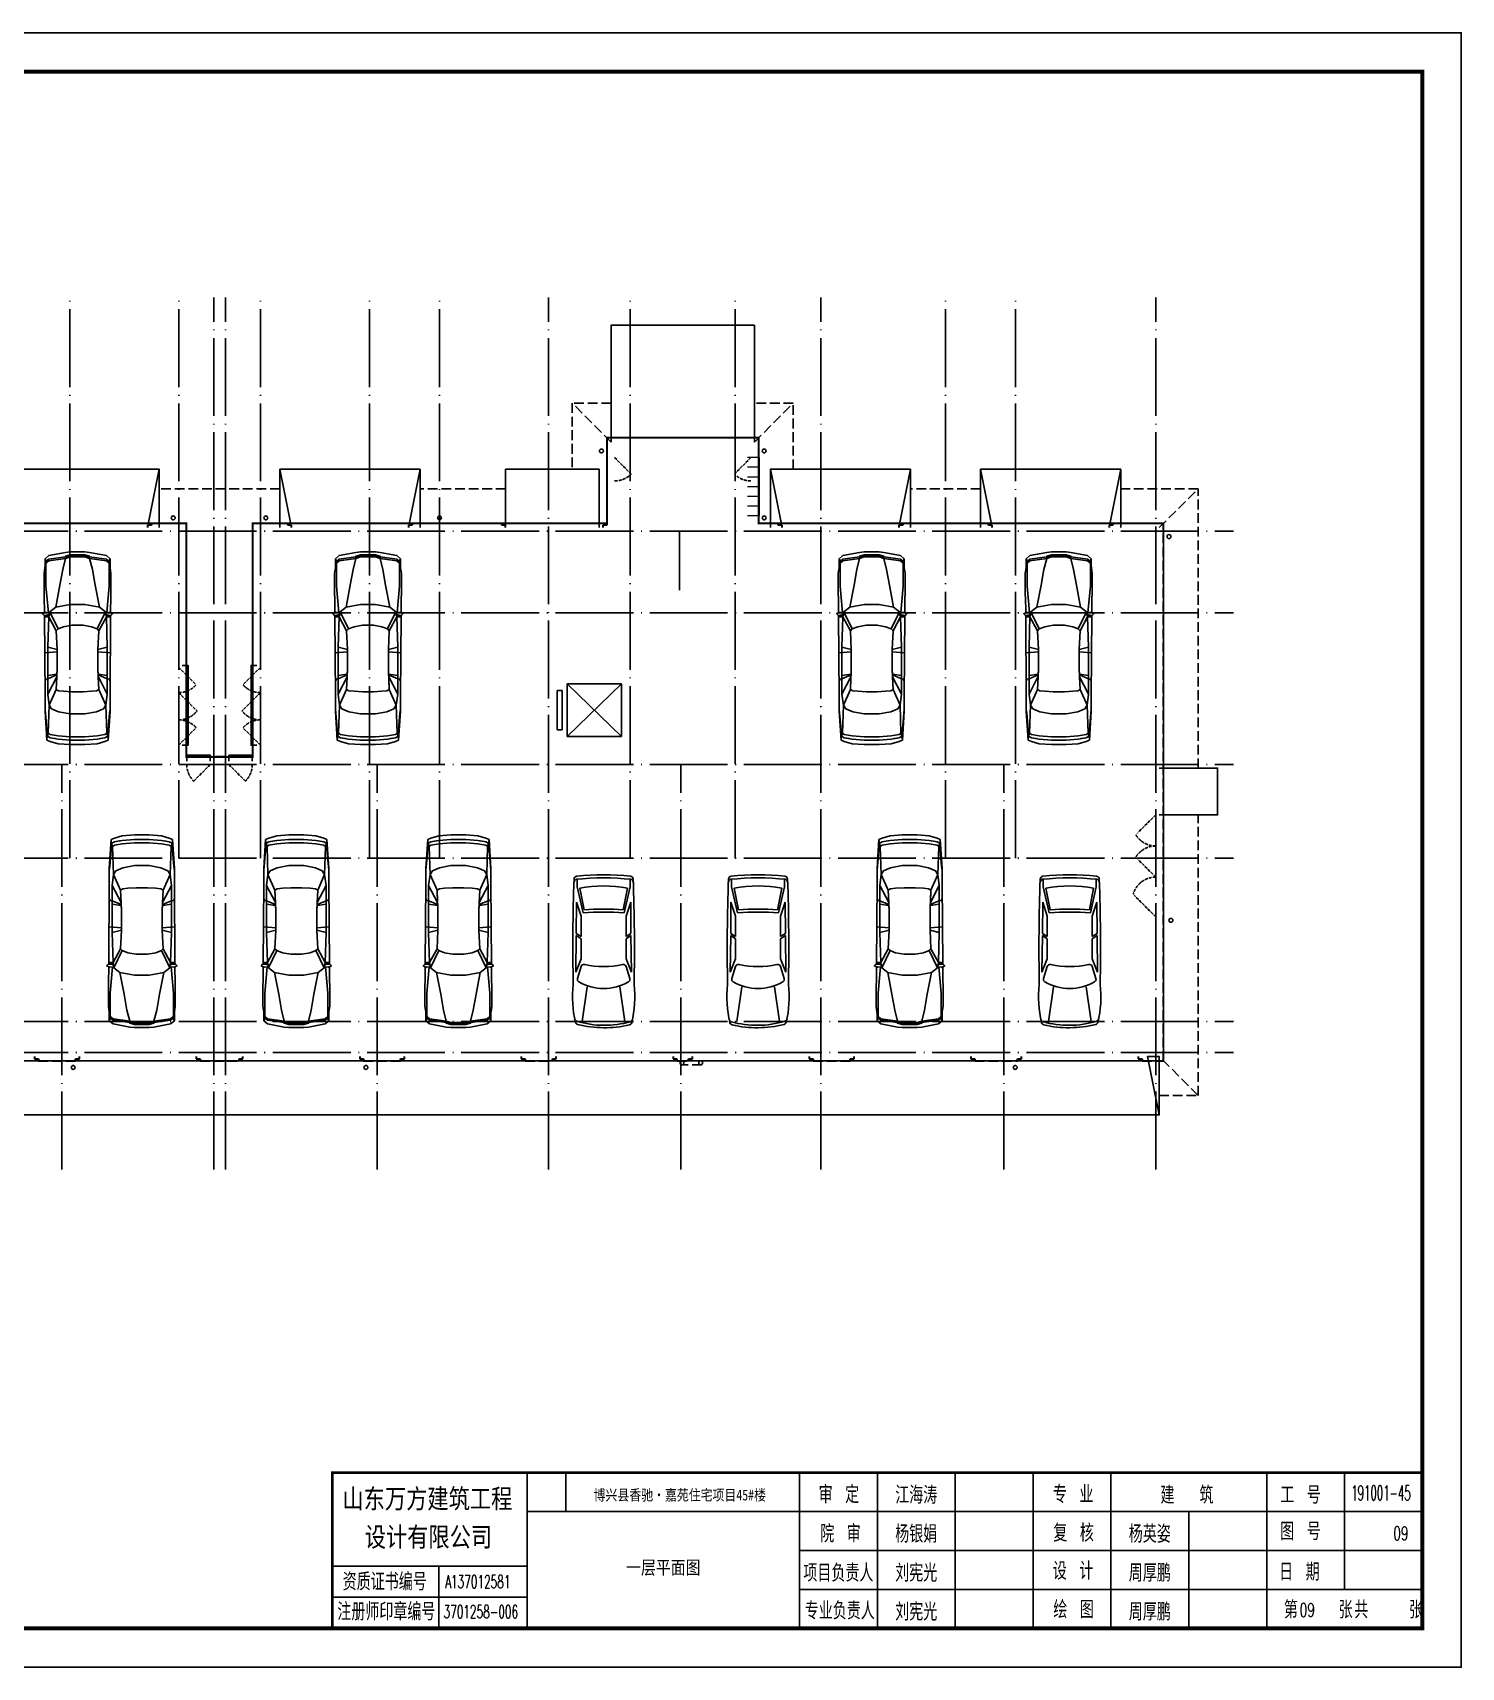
# Model space of a CAD drawing. Extents: x 23000734 to 24262965, y -11528137 to -9789882.
# Drawn here: x 24226265 to 24262965, y -10172633 to -10130633 of the extents above; entities that cross this region are included whole.
import ezdxf
from ezdxf.enums import TextEntityAlignment as Align

# ---------------------------------------------------------------- set-up
doc = ezdxf.new("R2010")
doc.units = 0
doc.header["$LTSCALE"] = 1000
doc.linetypes.add('DASH', pattern=[0.35, 0.25, -0.1])
doc.linetypes.add('DOTE', pattern=[2.4200000000000004, 2, -0.2, 0.02, -0.2])
for name, color, linetype in [('0-0全面积', 3, 'Continuous'), ('0-开启示意', 154, 'Continuous'), ('0-散水', 155, 'DASH'), ('0-看线', 173, 'Continuous'), ('A-SURFACE', 6, 'Continuous'), ('DOTE', 249, 'DOTE'), ('PUB_HATCH', 252, 'Continuous'), ('PUB_STRM', 4, 'Continuous'), ('PUB_TITLE', 4, 'Continuous'), ('STAIR', 114, 'Continuous'), ('WINDOW', 4, 'Continuous'), ('图框', 125, 'Continuous')]:
    doc.layers.add(name, color=color, linetype=linetype)
doc.layers.add('停车位', color=195, linetype='Continuous', lineweight=18)
doc.layers.add('家具', color=156, linetype='Continuous', lineweight=9)
doc.styles.add('_HZTXT', font='txt.shx', dxfattribs={"width": 0.7, "bigfont": 'hztxt.shx'})
doc.styles.add('DIM_FONT', font='simplex.shx', dxfattribs={"width": 0.5, "bigfont": 'gbcbig.shx'})
doc.styles.get("Standard").update_dxf_attribs({"font": 'gbenor.shx', "bigfont": 'gbcbig.shx'})
doc.styles.add('TQ1', font='simplex.shx', dxfattribs={"width": 0.9})
doc.styles.add('图签', font='SIMKAI_0.TTF', dxfattribs={"width": 0.8})

# ---------------------------------------------------------------- blocks, each defined once
blk = doc.blocks.new('A$C32FE1F50')
at = {"color": 7}
for p, q in [((-4934.753264293075, 3036.760297097266), (-4934.753264293075, -963.2397031411529)), ((2065.24673832953, 3036.760297097266), (2065.24673832953, -963.2397030219436)), ((4065.246739074588, 3036.760297097266), (4065.246739074588, -963.2397031411529)), ((6065.246739819646, 3036.760297097266), (6065.246739819646, -963.2397031411529)), ((8065.246740564704, 3036.760297097266), (8065.246740564704, -963.2397031411529)), ((10065.24674130976, 3036.760297097266), (10065.24674130976, -963.2397030219436)), ((14065.24674279988, 3036.760296992958), (14065.24674279988, -963.2397030219436)), ((16065.24674354494, 3036.760296978056), (16065.24674354494, 36.7602968737483)), ((-4934.753264263272, 2036.760296978056), (18065.24674428999, 2036.760297097266)), ((12065.24674205482, 2036.760297067463), (12065.24674205482, -963.2397030964494)), ((2065.24673832953, 1036.760296978056), (18065.24674428999, 1036.760296978056)), ((-4934.753264293075, 636.7602969780564), (-9934.753266140819, 636.7602969780564)), ((-7204.774780526757, 636.7602968588471), (-7204.774780526757, -963.2397030219436)), ((2065.24673832953, 36.76029697805643), (18065.24674428999, 36.76029697805643)), ((-4934.753264263272, -163.2397030219436), (-9934.753266140819, -163.2397030219436))]:
    blk.add_line(p, q, dxfattribs=at)
at = {"color": 7, "const_width": 70.00000002607695}
blk.add_lwpolyline([(-9934.753266140819, -963.2397031411529), (18065.24674428999, -963.2397030219436), (18065.24674428999, 3036.760297097266), (-9934.753266140819, 3036.760296978056)], close=True, dxfattribs=at)
blk.add_lwpolyline([(-3934.753264293075, 2036.760296978056), (-3934.753264293075, 3036.760296998546)])
at = {"color": 7}
for s, height, style, width, p in [('山东万方建筑工程', 500.0000000232828, '图签', 0.7999999992176889, (-7494.951339527965, 2119.390871204436)), ('江海涛', 450.0000000209543, '_HZTXT', 0.8000000018253921, (5062.821960225701, 2236.275347925723)), ('建  筑', 450.0000000209543, '_HZTXT', 0.8000000018253921, (12018.77839057148, 2236.275347955525)), ('设计有限公司', 500.0000000232828, '图签', 0.7999999992176889, (-7468.3246435076, 1136.27537945658)), ('杨银娟', 450.0000000209543, '_HZTXT', 0.8000000018253921, (5062.821960061789, 1236.275347866118)), ('杨英姿', 450.0000000209543, '_HZTXT', 0.8000000018253921, (11062.82196246088, 1236.275348447263)), ('项目负责人', 450.0000000209543, '_HZTXT', 0.8000000018253921, (3062.821959480643, 236.275347866118)), ('刘宪光', 450.0000000209543, '_HZTXT', 0.8000000018253921, (5062.821960225701, 236.275347866118)), ('周厚鹏', 450.0000000209543, '_HZTXT', 0.8000000018253921, (11062.82196247578, 236.2753478959203)), ('专业负责人', 450.0000000209543, '_HZTXT', 0.8000000018253921, (3098.626868590713, -734.961009465158)), ('刘宪光', 450.0000000209543, '_HZTXT', 0.8000000018253921, (5062.821960061789, -763.724652191624)), ('周厚鹏', 450.0000000209543, '_HZTXT', 0.8000000018253921, (11062.82196247578, -763.7246521040797))]:
    blk.add_text(s, height=height, dxfattribs=dict(at, style=style, width=width)).set_placement(p, align=Align.CENTER)
for s, height, style, width, p in [('审 定', 450.0000000209543, '_HZTXT', 0.8000000018253921, (2556.220050767064, 2252.399450697005)), ('专 业', 450.0000000209543, '_HZTXT', 0.7999999992176889, (8572.620399817824, 2256.578475035727)), ('工 号', 450.0000000209543, '_HZTXT', 0.7999999992176889, (14415.32252173126, 2240.174081005156)), ('院 审', 450.0000000209543, '_HZTXT', 0.7999999992176889, (2596.324813082814, 1244.987791456282)), ('复 核', 450.0000000209543, '_HZTXT', 0.7999999992176889, (8583.856091067195, 1264.758120812476)), ('图 号', 450.0000000209543, '_HZTXT', 0.7999999992176889, (14415.32252173126, 1303.167498283088)), ('资质证书编号', 450.0000000209543, '_HZTXT', 0.7999999992176889, (-9671.09124366939, 11.50272528082132)), ('设 计', 450.0000000209543, '_HZTXT', 0.7999999992176889, (8572.172391548753, 285.9168285503983)), ('日 期', 450.0000000209543, '_HZTXT', 0.7999999992176889, (14384.28730766475, 261.3389811888337)), ('A137012581', 330.0000000153666, 'TQ1', 0.599999998109415, (-7041.173252299428, 72.76720432192087)), ('注册师印章编号', 450.0000000209543, '_HZTXT', 0.8000000018253921, (-9808.702969446778, -758.5053155049682)), ('3701258-006', 330.0000000153666, 'TQ1', 0.6000000007171182, (-7080.494615957141, -699.6252944096923)), ('绘 图', 450.0000000209543, '_HZTXT', 0.7999999992176889, (8584.381098881364, -706.1713332757354)), ('第   张', 450.0000000209543, '_HZTXT', 0.7999999992176889, (14508.53719292581, -707.6972766593099)), ('共   张', 450.0000000209543, '_HZTXT', 0.7999999992176889, (16315.66562049091, -707.6972765550017))]:
    blk.add_text(s, height=height, dxfattribs=dict(at, style=style, width=width)).set_placement(p)
at = {"layer": 'WINDOW', "color": 3, "style": '图签', "width": 0.8}
blk.add_text('博兴县香驰·嘉苑住宅项目45#楼 ', height=280, dxfattribs=at).set_placement((-934.7532629519701, 2323.856413833797), align=Align.CENTER)
at = {"layer": '图框', "color": 6, "insert": (16238.93370257318, 2708.670836672187), "char_height": 382.4999999999998, "width": 1644.749999999999, "attachment_point": 1, "style": 'DIM_FONT'}
blk.add_mtext('191001-45', dxfattribs=at)
blk = doc.blocks.new('$plan$00000408')
at = {"layer": 'PUB_HATCH'}
for p, q in [((-1207.60591901057, 873.5540278218173), (980.3357172861472, 888.922194583236)), ((979.8940809894298, 789.5540278218173), (980.374857380928, 897.7287159089242)), ((980.3940809894299, 902.0540278218175), (994.8940809894299, 789.5540278218173)), ((983.5592482748098, 905.0019777444752), (1019.950009109515, 938.8953334238574)), ((1036.267566899854, 934.6938904556064), (1061.89408098943, 856.5540278218173)), ((1051.115667222721, 889.4193550448977), (1497.39408098943, 892.5540278218173)), ((1505.89408098943, 899.0540278218175), (2121.394080989429, 899.0540278218173)), ((2272.39408098943, 876.0540278218173), (2121.39408098943, 899.0540278218173)), ((-2489.10591901057, 522.0540278218173), (-2514.10591901057, 195.5540278218173)), ((-2489.10591901057, 522.0540278218175), (-2426.10591901057, 735.5540278218173)), ((-2426.10591901057, 735.5540278218173), (-2388.60591901057, 823.5540278218175)), ((-2388.60591901057, 823.5540278218175), (-1609.60591901057, 873.5540278218173)), ((-2388.60591901057, 823.5540278218175), (-1559.60591901057, 873.5540278218173)), ((-2263.60591901057, 812.054027821817), (-2388.60591901057, 823.5540278218175)), ((-2363.60591901057, 522.0540278218173), (-2388.60591901057, 195.5540278218174)), ((-2325.60591901057, 735.5540278218173), (-2363.60591901057, 522.0540278218173)), ((-2351.10591901057, 593.5540278218175), (-2350.60591901057, 596.0540278218175)), ((-2325.60591901057, 735.5540278218173), (-2350.60591901057, 596.0540278218175)), ((-2325.60591901057, 735.5540278218173), (-2288.10591901057, 811.0540278218173)), ((-2300.60591901057, 195.5540278218174), (-2275.60591901057, 522.0540278218173)), ((-2200.10591901057, 786.0540278218173), (-2288.10591901057, 811.0540278218173)), ((-2275.60591901057, 522.0540278218173), (-2237.60591901057, 735.5540278218173)), ((-2200.10591901057, 786.0540278218173), (-2237.60591901057, 735.5540278218173)), ((-1559.60591901057, 873.5540278218173), (-2211.60591901057, 814.5540278218175)), ((-2207.60591901057, 814.5540278218175), (-2211.10591901057, 814.0540278218173)), ((-1660.10591901057, 861.5540278218173), (-2207.60591901057, 814.5540278218175)), ((-1446.10591901057, 760.5540278218173), (-2200.10591901057, 786.0540278218173)), ((-1622.10591901057, 509.5540278218173), (-1685.10591901057, 195.5540278218174)), ((-1559.60591901057, 873.5540278218173), (-1660.10591901057, 861.5540278218173)), ((-1622.10591901057, 509.5540278218173), (-1546.60591901057, 698.0540278218173)), ((-1617.10591901057, 868.5540278218173), (-1620.10591901057, 866.0540278218175)), ((-1207.60591901057, 873.5540278218173), (-1609.60591901057, 873.5540278218173)), ((-1546.60591901057, 698.0540278218173), (-1446.10591901057, 760.5540278218173)), ((-1144.60591901057, 798.5540278218175), (-1446.10591901057, 760.5540278218173)), ((-1019.10591901057, 572.0540278218173), (-1446.10591901057, 760.5540278218173)), ((-1144.60591901057, 798.5540278218175), (-682.1059190105701, 556.5540278218173)), ((-1144.60591901057, 798.5540278218177), (123.8940809894299, 798.5540278218175)), ((-1069.60591901057, 371.0540278218173), (-1057.10591901057, 509.5540278218173)), ((-1019.10591901057, 572.0540278218173), (-1057.10591901057, 509.5540278218173)), ((-680.1059190105701, 555.5540278218175), (-1019.10591901057, 572.0540278218173)), ((-1019.10591901057, 572.0540278218173), (-479.1059190105703, 547.0540278218175)), ((-742.6059190105701, 848.5540278218173), (-793.1059190105701, 873.5540278218173)), ((-730.1059190105702, 798.5540278218175), (-742.6059190105701, 848.5540278218173)), ((-629.6059190105703, 554.5540278218173), (-730.1059190105702, 798.5540278218175)), ((-680.1059190105701, 555.5540278218175), (-629.6059190105703, 554.5540278218173)), ((-642.1059190105701, 798.5540278218175), (-604.60591901057, 553.5540278218175)), ((-604.60591901057, 553.5540278218175), (-629.6059190105703, 554.5540278218173)), ((-479.1059190105703, 547.0540278218175), (-604.60591901057, 553.5540278218175)), ((61.39408098942992, 547.0540278218175), (-479.1059190105704, 547.0540278218175)), ((-1.605919010570247, 547.0540278218175), (-26.60591901057015, 876.5042436877516)), ((123.8940809894299, 798.5540278218175), (61.39408098942992, 547.0540278218175)), ((61.39408098942992, 547.0540278218175), (563.8940809894299, 572.0540278218173)), ((940.8940809894301, 773.0540278218175), (123.8940809894299, 798.5540278218175)), ((563.8940809894299, 572.0540278218173), (940.8940809894301, 773.0540278218175)), ((563.8940809894299, 572.0540278218173), (613.8940809894297, 522.0540278218173)), ((1078.89408098943, 748.0540278218175), (613.8940809894297, 522.0540278218173)), ((613.8940809894297, 522.0540278218173), (676.8940809894298, 371.0540278218173)), ((940.8940809894301, 773.0540278218175), (940.8940809894301, 873.5540278218173)), ((983.39408098943, 777.0540278218175), (940.8940809894301, 773.0540278218175)), ((940.8940809894301, 773.0540278218175), (986.8940809894299, 764.5540278218173)), ((994.8940809894299, 789.5540278218173), (979.8940809894298, 789.5540278218173)), ((979.8940809894298, 789.5540278218173), (992.3940809894299, 746.0540278218173)), ((992.3940809894299, 746.0540278218173), (1020.89408098943, 747.0540278218173)), ((994.8940809894299, 789.5540278218173), (1021.89408098943, 746.0540278218173)), ((1021.89408098943, 747.5540278218173), (994.8940809894299, 789.5540278218173)), ((1020.89408098943, 747.0540278218173), (1021.89408098943, 747.5540278218173)), ((1053.239627036119, 768.1283560237111), (1021.89408098943, 746.0540278218173)), ((1035.89408098943, 756.0540278218175), (1078.89408098943, 748.0540278218175)), ((1057.466862366351, 775.7572879506208), (1061.89408098943, 856.5540278218173)), ((1769.89408098943, 848.5540278218173), (1057.89408098943, 783.5540278218175)), ((1204.39408098943, 585.0540278218173), (1078.89408098943, 748.0540278218175)), ((1794.89408098943, 471.5540278218173), (1204.39408098943, 585.0540278218173)), ((1279.89408098943, 195.5540278218174), (1204.39408098943, 585.0540278218173)), ((2460.89408098943, 848.5540278218173), (1769.89408098943, 848.5540278218173)), ((2221.89408098943, 396.5540278218174), (1794.89408098943, 471.5540278218173)), ((2272.39408098943, 876.0540278218173), (2272.39408098943, 873.5540278218173)), ((2436.89408098943, 850.5540278218175), (2272.39408098943, 876.0540278218173)), ((2510.894080989429, 873.5540278218173), (2286.89408098943, 873.5540278218173)), ((2397.89408098943, 848.5540278218173), (2460.89408098943, 773.0540278218175)), ((2436.89408098943, 850.0540278218175), (2432.89408098943, 851.0540278218173)), ((2498.39408098943, 773.0540278218175), (2435.89408098943, 848.5540278218173)), ((2510.89408098943, 873.5540278218173), (2449.89408098943, 849.5540278218173)), ((2460.89408098943, 773.0540278218175), (2523.39408098943, 321.0540278218173)), ((2561.39408098943, 321.0540278218173), (2498.39408098943, 773.0540278218175)), ((2598.89408098943, 773.0540278218173), (2510.89408098943, 873.5540278218173)), ((2598.89408098943, 773.0540278218175), (2686.89408098943, 321.0540278218172)), ((-2514.10591901057, -206.4459721781825), (-2514.10591901057, 195.5540278218174)), ((-2388.60591901057, -206.4459721781826), (-2388.60591901057, 195.5540278218174)), ((-2300.60591901057, 195.5540278218174), (-2300.60591901057, -206.4459721781826)), ((-1685.10591901057, -206.4459721781826), (-1685.10591901057, 195.5540278218174)), ((-1082.10591901057, 145.0540278218174), (-1069.60591901057, 371.0540278218173)), ((-1082.10591901057, 145.0540278218174), (-1082.10591901057, -156.4459721781825)), ((676.8940809894298, 371.0540278218173), (714.3940809894299, 145.0540278218174)), ((714.3940809894299, -156.4459721781825), (714.3940809894299, 145.0540278218174)), ((1279.89408098943, 195.5540278218174), (1279.89408098943, -206.4459721781826)), ((2523.39408098943, 321.0540278218173), (2221.89408098943, 396.5540278218174)), ((2523.394080989429, 321.0540278218173), (2586.39408098943, 321.0540278218173)), ((2523.39408098943, 321.0540278218173), (2561.39408098943, 195.5540278218174)), ((2580.39408098943, 195.5540278218174), (2542.39408098943, 321.0540278218173)), ((2561.39408098943, 195.5540278218173), (2561.39408098943, -206.4459721781826)), ((2611.39408098943, 195.5540278218174), (2573.89408098943, 321.0540278218173)), ((2579.89408098943, 195.5540278218173), (2579.89408098943, -206.4459721781826)), ((2580.39408098943, 321.0540278218173), (2617.89408098943, 195.5540278218174)), ((2611.39408098943, 195.5540278218174), (2611.39408098943, -206.4459721781826)), ((2617.89408098943, -206.4459721781825), (2617.89408098943, 195.5540278218174)), ((2686.89408098943, 321.0540278218173), (2699.39408098943, 195.5540278218174)), ((2699.39408098943, -206.4459721781825), (2699.39408098943, 195.5540278218174)), ((-2489.10591901057, -533.4459721781827), (-2514.10591901057, -206.4459721781826)), ((-2388.60591901057, -206.4459721781826), (-2363.60591901057, -533.4459721781827)), ((-2275.60591901057, -533.4459721781827), (-2300.60591901057, -206.4459721781826)), ((-1685.10591901057, -206.4459721781826), (-1622.10591901057, -520.4459721781827)), ((-1069.60591901057, -382.4459721781826), (-1082.10591901057, -156.4459721781825)), ((-1057.10591901057, -520.4459721781827), (-1069.60591901057, -382.4459721781826)), ((676.8940809894298, -382.4459721781826), (613.8940809894297, -533.4459721781827)), ((714.3940809894299, -156.4459721781825), (676.8940809894298, -382.4459721781826)), ((1204.39408098943, -595.9459721781827), (1279.89408098943, -206.4459721781826)), ((1794.89408098943, -482.9459721781827), (2221.89408098943, -407.4459721781827)), ((2523.39408098943, -332.4459721781827), (2221.89408098943, -407.4459721781827)), ((2523.39408098943, -332.4459721781827), (2460.89408098943, -784.4459721781827)), ((2561.39408098943, -332.4459721781827), (2498.39408098943, -784.4459721781827)), ((2523.39408098943, -332.4459721781827), (2561.39408098943, -206.4459721781826)), ((2586.39408098943, -332.4459721781827), (2523.39408098943, -332.4459721781827)), ((2580.39408098943, -206.4459721781826), (2542.39408098943, -332.4459721781827)), ((2617.89408098943, -5.945972178182668), (2561.39408098943, -5.945972178182668)), ((2573.89408098943, -332.4459721781827), (2611.39408098943, -206.4459721781826)), ((2617.89408098943, -206.4459721781826), (2580.39408098943, -332.4459721781827)), ((2686.89408098943, -332.4459721781826), (2598.89408098943, -784.4459721781827)), ((2686.89408098943, -332.4459721781827), (2699.39408098943, -206.4459721781826)), ((-2489.10591901057, -533.4459721781825), (-2426.10591901057, -746.9459721781825)), ((-2426.10591901057, -746.9459721781827), (-2388.60591901057, -834.9459721781827)), ((-2388.60591901057, -834.9459721781827), (-2263.60591901057, -823.4459721781827)), ((-1559.60591901057, -884.9459721781827), (-2388.60591901057, -834.9459721781827)), ((-1609.60591901057, -884.9459721781827), (-2388.60591901057, -834.9459721781827)), ((-2325.60591901057, -746.9459721781827), (-2363.60591901057, -533.4459721781827)), ((-2350.60591901057, -607.4459721781827), (-2351.10591901057, -605.4459721781827)), ((-2350.60591901057, -607.4459721781827), (-2325.60591901057, -746.9459721781827)), ((-2325.60591901057, -746.9459721781827), (-2288.10591901057, -821.9459721781827)), ((-2288.10591901057, -821.9459721781827), (-2200.10591901057, -796.9459721781827)), ((-2275.60591901057, -533.4459721781827), (-2237.60591901057, -746.9459721781827)), ((-2200.10591901057, -796.9459721781827), (-2237.60591901057, -746.9459721781827)), ((-2211.60591901057, -825.9459721781827), (-1559.60591901057, -884.9459721781827)), ((-2207.60591901057, -825.9459721781827), (-2211.10591901057, -825.4459721781825)), ((-1660.10591901057, -872.4459721781827), (-2207.60591901057, -825.9459721781827)), ((-1446.10591901057, -771.9459721781827), (-2200.10591901057, -796.9459721781827)), ((-1559.60591901057, -884.9459721781827), (-1660.10591901057, -872.4459721781827)), ((-1622.10591901057, -520.4459721781827), (-1546.60591901057, -708.9459721781827)), ((-1620.60591901057, -877.4459721781827), (-1617.10591901057, -879.9459721781827)), ((-1546.60591901057, -708.9459721781827), (-1446.10591901057, -771.9459721781827)), ((-1019.10591901057, -583.4459721781827), (-1446.10591901057, -771.9459721781827)), ((-1144.60591901057, -809.4459721781827), (-1446.10591901057, -771.9459721781827)), ((-682.1059190105701, -567.9459721781827), (-1144.60591901057, -809.4459721781827)), ((-1144.60591901057, -809.4459721781825), (123.8940809894299, -809.4459721781827)), ((-1019.10591901057, -583.4459721781827), (-1057.10591901057, -520.4459721781827)), ((-479.1059190105703, -558.4459721781827), (-1019.10591901057, -583.4459721781827)), ((-1019.10591901057, -583.4459721781827), (-680.1059190105701, -566.9459721781827)), ((-742.6059190105701, -859.9459721781827), (-793.1059190105701, -884.9459721781827)), ((-742.6059190105701, -859.9459721781827), (-730.1059190105702, -809.4459721781827)), ((-730.1059190105702, -809.4459721781827), (-629.6059190105703, -565.9459721781827)), ((-680.1059190105701, -566.9459721781827), (-682.1059190105701, -567.9459721781827)), ((-680.1059190105701, -566.9459721781827), (-629.6059190105703, -565.9459721781827)), ((-604.60591901057, -564.9459721781827), (-642.1059190105701, -809.4459721781827)), ((-629.6059190105703, -565.9459721781827), (-604.60591901057, -564.9459721781827)), ((-604.60591901057, -564.9459721781827), (-479.1059190105703, -558.4459721781827)), ((61.39408098942992, -558.4459721781827), (-479.1059190105703, -558.4459721781827)), ((-1.605919010570247, -558.4459721781827), (-26.60591901057015, -884.3613124010146)), ((61.39408098942992, -558.4459721781827), (123.8940809894299, -809.4459721781827)), ((563.8940809894299, -583.4459721781827), (61.39408098942992, -558.4459721781827)), ((940.8940809894301, -784.4459721781827), (123.8940809894299, -809.4459721781827)), ((613.8940809894297, -533.4459721781827), (563.8940809894299, -583.4459721781827)), ((563.8940809894299, -583.4459721781827), (940.8940809894301, -784.4459721781827)), ((1078.89408098943, -759.4459721781827), (613.8940809894297, -533.4459721781827)), ((986.8940809894299, -776.4459721781827), (940.8940809894301, -784.4459721781827)), ((982.8940809894299, -788.4459721781827), (940.8940809894301, -784.4459721781827)), ((940.8940809894298, -884.9459721781827), (940.8940809894298, -784.4459721781827)), ((992.3940809894299, -756.9459721781827), (979.8940809894298, -800.4459721781827)), ((994.8940809894299, -800.4459721781827), (979.8940809894298, -800.4459721781827)), ((980.374857380928, -908.6206602652894), (979.8940809894298, -800.4459721781827)), ((994.8940809894299, -800.4459721781827), (980.3940809894299, -912.9459721781827)), ((992.3940809894299, -756.9459721781827), (1020.89408098943, -758.4459721781827)), ((994.8940809894299, -800.4459721781827), (1021.89408098943, -756.9459721781827)), ((1021.89408098943, -758.4459721781827), (994.8940809894299, -800.4459721781827)), ((1020.89408098943, -758.4459721781827), (1021.89408098943, -758.4459721781827)), ((1021.89408098943, -756.9459721781827), (1053.175631258656, -778.9752329311591)), ((1035.89408098943, -767.4459721781827), (1078.89408098943, -759.4459721781827)), ((1036.267566899854, -945.5858348119716), (1061.89408098943, -867.4459721781827)), ((1057.402448597801, -786.5965891288649), (1061.89408098943, -867.4459721781827)), ((1769.89408098943, -859.9459721781827), (1057.89408098943, -795.4459721781827)), ((1204.39408098943, -595.9459721781827), (1078.89408098943, -759.4459721781827)), ((1794.89408098943, -482.9459721781827), (1204.39408098943, -595.9459721781827)), ((1769.89408098943, -859.9459721781825), (2460.894080989429, -859.9459721781827)), ((2436.89408098943, -861.4459721781825), (2272.394080989431, -886.9459721781827)), ((2397.89408098943, -859.9459721781827), (2460.89408098943, -784.4459721781827)), ((2435.89408098943, -859.9459721781827), (2498.39408098943, -784.4459721781827)), ((2436.89408098943, -861.4459721781827), (2435.89408098943, -859.9459721781827)), ((2449.89408098943, -860.9459721781827), (2510.89408098943, -884.9459721781827)), ((2598.89408098943, -784.4459721781825), (2510.89408098943, -884.9459721781825)), ((-1609.60591901057, -884.9459721781823), (-1207.60591901057, -884.9459721781823)), ((-1207.60591901057, -884.9459721781827), (980.3379395777448, -900.3141545490432)), ((983.5592482748098, -915.8939221008404), (1019.950009109515, -949.7872777802227)), ((1050.952065597462, -900.8101502586087), (1497.39408098943, -903.9459721781825)), ((2121.39408098943, -909.9459721781825), (1505.89408098943, -909.9459721781825)), ((2121.39408098943, -909.9459721781825), (2272.39408098943, -886.9459721781827)), ((2270.39408098943, -887.4459721781827), (2121.39408098943, -909.9459721781825)), ((2272.39408098943, -885.4459721781827), (2272.39408098943, -886.9459721781827)), ((2284.894080989429, -884.9459721781827), (2510.894080989429, -884.9459721781827))]:
    blk.add_line(p, q, dxfattribs=at)
for centre, start, end in [((990.3747586169591, 897.6842719034307), 132.9649655431402, 179.745353767727), ((1026.765519451664, 931.577627582813), 18.15726547437954, 132.9649655431402), ((1047.48184084321, 776.3044124176422), 305.1541776321474, 356.8636416316675), ((1047.417845065747, -787.1512893250901), 3.179830119864189, 54.84582236785252), ((990.3747586169591, -908.576216259796), 180.254646232273, 227.0350344568598), ((1026.765519451664, -942.4695719391782), 227.0350344568598, 341.8427345256205)]:
    blk.add_arc(centre, 10, start, end, dxfattribs=at)
at = {"layer": 'PUB_HATCH', "width": 0.8, "flags": 9}
for tag in ['XSIZE', 'YSIZE']:
    blk.add_attdef(tag, (0, 0), '', height=0.5, dxfattribs=at)
blk = doc.blocks.new('A$C43EC1825')
at = {"layer": 'PUB_HATCH'}
for p, q in [((-725.5258292034268, 1687.587353317067), (-725.5258292034268, 1871.0868304912)), ((-571.752686150372, 1019.481005197391), (-725.5258292034268, 1687.587353317067)), ((483.9183459877968, 1019.78132731095), (637.6131441406906, 1687.587353317067)), ((637.6131441406906, 1687.587353317067), (637.6131441406906, 1871.0868304912)), ((-738.6615413911641, 1292.811236742884), (-744.7125719860196, 494.3894236050546)), ((-619.9892754778266, 934.9529612623155), (-738.6615413911641, 1292.811236742884)), ((-656.972497433424, 1659.101151688024), (-546.0228315703571, 1100.17252692394)), ((571.2199288606644, 1659.101151688024), (460.2702629975975, 1100.17252692394)), ((534.236706905067, 934.9529612623155), (652.9089728184044, 1292.811236742884)), ((652.9089728184044, 1292.811236742884), (658.9600034095347, 494.3894236050546)), ((-619.9892754778266, 412.2985190376639), (-619.9892754778266, 934.9529612623155)), ((534.236706905067, 412.2985190376639), (534.236706905067, 934.9529612623155)), ((-745.4742401726544, 439.5493141617626), (-757.1531523652375, -506.1892080586404)), ((-619.9892754778266, 356.8236861061305), (-745.4742401726544, 439.5493141617626)), ((-619.9892754778266, 412.2985190376639), (-744.7125719860196, 494.3894236050546)), ((534.236706905067, 412.2985190376639), (658.9600034095347, 494.3894236050546)), ((534.236706905067, 356.8236861061305), (659.7216715961695, 439.5493141617626)), ((659.7216715961695, 439.5493141617626), (671.4005837924778, -506.1892080586404)), ((-619.9892754778266, -160.5165761001408), (-619.9892754778266, 356.8236861061305)), ((534.236706905067, -160.5165761001408), (534.236706905067, 356.8236861061305)), ((-757.1531523652375, -506.1892080586404), (-619.9892754778266, -160.5165761001408)), ((-713.7699268832803, -662.9976856391877), (-621.3721690513194, -356.9301128126681)), ((671.4005837924778, -506.1892080586404), (534.236706905067, -160.5165761001408)), ((629.623634852469, -662.9976856391877), (537.2258770167828, -356.9301128126681)), ((-594.4547740742564, -1772.68850210309), (-463.383718945086, -881.4053272232413)), ((505.0727140083909, -1772.68850210309), (374.0016588792205, -881.4053272232413))]:
    blk.add_line(p, q, dxfattribs=at)
blk.add_lwpolyline([(717.3774711787701, 1884.838404091075, 0.3707945034223332), (644.5663165152073, 1963.46477522701, 0.05035859093036526), (-728.7126085907221, 1963.464775221422, 0.3707944979197677), (-801.523763153702, 1884.838405638933, 0.01378486369599755), (-823.396996229887, -818.4209226742387, 0.08608659769476955), (-767.9547565169632, -1787.309864066541, 0.2748759682955685), (-709.7464723922312, -1847.892677497119, 0.1151264310687257), (621.6669287383556, -1858.760983178392, 0.2788079946322578), (681.272231310606, -1798.099925937131, 0.08706990700132723), (739.2507041953504, -818.4209226761013, 0.01378486368924966)], format="xyb", close=True, dxfattribs=at)
for centre, radius, start, end in [((-684.7099138982594, 1781.28019791469), 120.5505547585807, 122.4711923890707, 175.60129466956), ((-42.07314601540565, -4863.139118317515), 6783.106398565123, 84.01418607375336, 95.98581392624664), ((-42.07314601540565, -1721.023992139846), 3435.599976759097, 79.68972018698929, 100.3102798130107), ((600.5636218674481, 1781.28019791469), 120.5505547585807, 4.398705330439989, 57.52880761092934), ((-41.97646817564964, -5802.186761090532), 6842.208265958117, 85.59187632529897, 94.44072312691438), ((-42.07314601540565, -5757.622237559408), 6876.286375460749, 85.79713532500239, 94.20286467499763), ((-546.0853971578181, -379.6581948921084), 78.6426330776625, 76.33691594177341, 163.2016282283332), ((-42.07314601540565, 1810.910637715831), 2169.166957961541, 257.0683173601738, 282.9316826398262), ((461.9391051232815, -379.6581948921084), 78.6426330776625, 16.79837177166684, 103.6630840582266), ((-638.483154989779, -685.7257677149028), 78.6426330776625, 163.2016282283332, 238.8544764057818), ((-42.07314601540565, 353.8824194874614), 1277.160186260601, 240.0774164416934, 299.9225835583066), ((554.3368629589677, -685.7257677149028), 78.6426330776625, 301.1455235942182, 16.79837177166684), ((-706.1519108749926, -1684.449419785291), 82.18493767640528, 191.3248561886771, 250.8825750286673), ((-20.77453487738967, 572.7631554994732), 2441.097342828379, 253.0347117872033, 285.8141097808909), ((619.318508233875, -1697.698026522994), 82.18493767640528, 287.8178762245012, 348.394206791796)]:
    blk.add_arc(centre, radius, start, end, dxfattribs=at)
blk = doc.blocks.new('A$C27B14C1F')
at = {"layer": 'STAIR'}
for points in [[(-1075.12617873773, -858.698125410825), (-1075.12617873773, -858.698125410825), (-1075.12617873773, 641.301874589175), (2524.87382126227, 641.301874589175), (2524.873816136271, -858.6981366854161)], [(-775.1261787377298, -858.6981361173093), (-1075.12617873773, 641.301874589175)], [(2224.87382126227, -858.6981256958097), (2524.87382126227, 641.301874589175)]]:
    blk.add_lwpolyline(points, dxfattribs=at)
blk = doc.blocks.new('xchjk')
at = {"ltscale": 0.5}
for p, q in [((299.9999999906868, 0), (-9.313225746154785e-09, 0)), ((299.9999999906868, -250), (-9.313225746154785e-09, -250)), ((299.9999999906868, -2.328306436538696e-10), (299.9999999888241, -1500)), ((299.9999999906868, -500), (-9.313225746154785e-09, -500)), ((299.9999999906868, -750), (-9.313225746154785e-09, -750)), ((299.9999999906868, -1000), (-9.313225746154785e-09, -1000)), ((299.9999999906868, -1250), (-9.313225746154785e-09, -1250)), ((299.9999999906868, -1500), (-9.313225746154785e-09, -1500))]:
    blk.add_line(p, q, dxfattribs=at)
blk = doc.blocks.new('KC')
at = {"layer": '0-开启示意', "linetype": 'DASH', "ltscale": 0.3, "const_width": 10}
blk.add_lwpolyline([(245355.2100543217, 107837.9834782778), (244930.9459856096, 107413.7194095703)], dxfattribs=at)
at = {"layer": '0-开启示意', "linetype": 'DASH', "ltscale": 0.3}
blk.add_lwpolyline([(245355.21005432, 107837.9834782821), (244930.9459856096, 107413.7194095703)], dxfattribs=at)
blk.add_arc((245355.2100543217, 107837.9834782821), 600, 179.9999999999959, 224.9999999996552, dxfattribs=at)
blk = doc.blocks.new('A$C5A1522E1')
at = {"layer": '0-开启示意', "linetype": 'DASH', "ltscale": 0.3, "const_width": 10}
blk.add_lwpolyline([(-250.2755445763469, 430.0013158190995), (198.2513060644269, -18.52553482539952)], dxfattribs=at)
at = {"layer": '0-开启示意', "linetype": 'DASH', "ltscale": 0.3}
blk.add_lwpolyline([(-250.2755445800722, 430.0013158172369), (173.9885241314769, 5.737247107550502)], dxfattribs=at)
blk.add_arc((-250.2755447477102, 380.0013326536864), 600, 270, 318.3781418724455, dxfattribs=at)
blk = doc.blocks.new('A$C7B462099')
at = {"layer": '0-开启示意', "linetype": 'DASH', "ltscale": 0.3, "const_width": 10}
blk.add_lwpolyline([(-197.8164120130241, 346.6478094533086), (273.491091478616, -124.6596940457821)], dxfattribs=at)
at = {"layer": '0-开启示意', "linetype": 'DASH', "ltscale": 0.3}
blk.add_lwpolyline([(-197.8164120204747, 346.6478094495833), (273.491091478616, -124.6596940457821)], dxfattribs=at)
blk.add_arc((-197.8164120204747, 246.6477757766843), 600, 270, 321.768103692534, dxfattribs=at)
blk = doc.blocks.new('A$C1F116A1C')
at = {"layer": '0-开启示意', "linetype": 'DASH', "ltscale": 0.3, "const_width": 10}
blk.add_lwpolyline([(-339.4638433121145, 489.3954247590154), (172.8467176370323, -22.91513619571924)], dxfattribs=at)
at = {"layer": '0-开启示意', "linetype": 'DASH', "ltscale": 0.3}
blk.add_lwpolyline([(-339.4638433158398, 489.3954247571528), (84.80022539570928, 65.1313560474664)], dxfattribs=at)
blk.add_arc((-339.4638433158398, 289.3954290021211), 600, 270, 328.6330219475551, dxfattribs=at)
blk = doc.blocks.new('A$C790F46FD')
at = {"layer": '0-开启示意', "linetype": 'DASH', "ltscale": 0.3, "const_width": 10}
blk.add_lwpolyline([(-335.7652571201324, 471.908082427457), (242.8809097670019, -106.7380844634026)], dxfattribs=at)
at = {"layer": '0-开启示意', "linetype": 'DASH', "ltscale": 0.3}
blk.add_lwpolyline([(-335.7652571238577, 471.9080824255943), (211.097442176193, -74.95461687259376)], dxfattribs=at)
blk.add_arc((-335.7652571238577, 51.90810534730554), 600, 270, 344.6680833270049, dxfattribs=at)
blk = doc.blocks.new('A$C60332911')
at = {"layer": '0-散水'}
for points in [[(-19398.79069812596, 13443.93474536948), (-20398.79069864377, 13443.93474536948), (-20398.79069776461, 11743.93475005217)], [(-19398.79069812596, 12443.93474536948), (-20398.79068602622, 13443.93474536948)], [(-14718.7907102257, 11743.93474789336), (-14718.7907102257, 13443.93474536948), (-15718.79069812596, 13443.93474536948)], [(-15718.79069812596, 12443.93474536948), (-14718.7907102257, 13443.93474536948)], [(4101.209301874042, 13443.93474536948), (3101.209301877767, 13443.93474536948), (3101.209301870316, 11743.93474007584)], [(3101.209301877767, 13443.93474536948), (4101.209301874042, 12443.93474536948)], [(8781.20930397883, 11743.93473991565), (8781.20930397883, 13443.93474536948), (7781.209301874042, 13443.93474536948)], [(7781.209301874042, 12443.93474536948), (8781.20930397883, 13443.93474536948)], [(27801.20930187404, 13443.93409949914), (26801.20930336416, 13443.93409949914), (26801.20930440724, 11743.93474352174)], [(27801.20930397883, 12443.93409949914), (26801.20930704102, 13443.93409949914)], [(32481.20930254459, 11743.93475005217), (32481.20930091664, 13443.93409949914), (31481.20930187404, 13443.93409949914)], [(31481.20930397883, 12443.93409949914), (32481.20930091664, 13443.93409949914)], [(-28808.79069812596, 11243.93473977782), (-30798.79069924355, 11243.93473939039), (-30798.79067859054, -4346.06524682045), (-29798.79069791734, -4346.065256409347)], [(-30798.79069923982, 11241.99999434501), (-29798.79069791734, 10243.9347395841)], [(-23408.79069812596, 11243.93474082835), (-25208.79069983587, 11243.93474047817)], [(-10808.79069812596, 11243.93474175781), (-13008.79069470987, 11243.93474215642)], [(-4408.79069641605, 11243.93474059924), (-7208.790699835867, 11243.93474110588)], [(1391.209284778684, 11243.93473955058), (-808.7906981259584, 11243.93473994918)], [(19291.20930358395, 11243.93472187407), (16191.20930016413, 11243.93471525237)], [(25091.20928477868, 11243.93473426066), (22891.20930187404, 11243.93472956121)], [(37291.20930358395, 11243.93445361219), (35491.20930187404, 11243.93434146605)], [(42881.20932690799, 4063.93473485671), (42881.20934664086, 11243.93480188772), (40891.20930187404, 11243.93467790447)], [(41881.20932074636, 10243.9347395841), (42881.20934664086, 11243.93480188772)], [(41881.20929249376, -4346.065943742171), (42881.20929902792, -4346.065953331068), (42881.20932013169, 2863.934762341902)], [(-30798.79067859054, -4346.06524682045), (-29798.79067991674, -3346.065259797499)], [(42881.20929959789, -4346.065953331068), (41881.20930208266, -3346.065264422446)]]:
    blk.add_lwpolyline(points, dxfattribs=at)

msp = doc.modelspace()

# ---------------------------------------------------------------- linework, layer by layer
at = {"layer": '0-0全面积', "linetype": 'DASH', "lineweight": 30, "const_width": 50}
msp.add_lwpolyline([(24183414.72487839, -10157049.56540694), (24255314.72500848, -10157049.56562652), (24255314.72538483, -10143239.56526341), (24244914.72495376, -10143239.56497999), (24244914.72490143, -10141039.56525631), (24241014.72499651, -10141039.56588596), (24241014.72499651, -10143239.56527574), (24231914.72492631, -10143239.57210153), (24231914.72492631, -10149239.56473021), (24230214.72500914, -10149239.56473021), (24230214.72502687, -10143239.56527414), (24221214.7250108, -10143239.56532779)], dxfattribs=at)
at = {"layer": '0-看线'}
for points in [[(24230104.72500988, -10146889.56526094), (24230254.72500988, -10146889.56526094), (24230254.72500988, -10148939.56526094), (24230104.725039, -10148939.56526317)], [(24232024.72500733, -10146889.56526094), (24231874.72500733, -10146889.56526094), (24231874.72500733, -10148939.56526094), (24232024.72497821, -10148939.56526317)], [(24230224.72500861, -10149349.56911969), (24230224.72500861, -10149199.56911969), (24230824.72500861, -10149199.56911969), (24230824.72500861, -10149349.56911969)], [(24231904.72500861, -10149349.56911969), (24231904.72500861, -10149199.56911969), (24231304.72500861, -10149199.56911969), (24231304.72500861, -10149349.56911969)]]:
    msp.add_lwpolyline(points, dxfattribs=at)
at = {"layer": 'A-SURFACE', "linetype": 'DASH', "lineweight": 30}
for points in [[(24245514.72500783, -10143349.56526094), (24245514.72500783, -10143289.56525231), (24245414.72500783, -10143289.56525231), (24245414.72500783, -10143239.56499362), (24244914.72495376, -10143239.56498), (24244914.72501371, -10141039.56525632), (24241014.72499651, -10141039.56534908), (24241014.72499651, -10143289.56526422), (24240914.72500939, -10143289.56526422), (24240914.72500939, -10143349.56527286)], [(24232914.72500783, -10143349.56526094), (24232914.72500783, -10143289.56525231), (24232814.72500783, -10143289.56525231), (24232814.72500783, -10143239.56527574), (24231914.7249263, -10143239.56527574), (24231914.72942683, -10149239.56473022), (24230214.72500914, -10149239.56473022), (24230214.72502687, -10143239.56527415), (24229314.72500783, -10143239.56527951), (24229314.72500783, -10143289.56525231), (24229214.72500783, -10143289.56525231), (24229214.72500783, -10143349.56526094)], [(24238414.7249815, -10143349.56526897), (24238414.7249815, -10143289.56526033), (24238314.7249815, -10143289.56526033), (24238314.7249815, -10143239.56527574), (24236014.72500783, -10143239.56527574), (24236014.72500783, -10143289.56525231), (24235914.72500783, -10143289.56525231), (24235914.72500783, -10143349.56526094)], [(24250914.72500783, -10143349.56526094), (24250914.72500783, -10143289.56525231), (24250814.72500783, -10143289.56525231), (24250814.72500783, -10143239.56514079), (24248614.72500783, -10143239.56508083), (24248614.72500783, -10143289.56525231), (24248514.72500783, -10143289.56525231), (24248514.72500783, -10143349.56526094)], [(24254664.72500861, -10156939.56525773), (24254664.72500861, -10156999.56526637), (24254764.72500861, -10156999.56526637), (24254764.72500861, -10157049.56525398), (24255314.72500848, -10157049.56525396), (24255314.72505065, -10143239.56526342), (24254014.72500783, -10143239.56522799), (24254014.72500783, -10143289.56525231), (24253914.72500783, -10143289.56525231), (24253914.72500783, -10143349.56526094)], [(24226314.72500861, -10156939.56525773), (24226314.72500861, -10156999.56526637), (24226414.72500861, -10156999.56526637), (24226414.72500861, -10157049.56525495), (24227364.72500861, -10157049.56525492), (24227364.72500861, -10156999.56526637), (24227464.72500861, -10156999.56526637), (24227464.72500861, -10156939.56525773)], [(24230464.72500861, -10156939.56525773), (24230464.72500861, -10156999.56526637), (24230564.72500861, -10156999.56526637), (24230564.72500861, -10157049.56525481), (24231564.72500861, -10157049.56525477), (24231564.72500861, -10156999.56526637), (24231664.72500861, -10156999.56526637), (24231664.72500861, -10156939.56525773)], [(24234664.72500861, -10156939.56525773), (24234664.72500861, -10156999.56526637), (24234764.72500861, -10156999.56526637), (24234764.72500861, -10157049.56525466), (24235714.72500861, -10157049.56525463), (24235714.72500861, -10156999.56526637), (24235814.72500861, -10156999.56526637), (24235814.72500861, -10156939.56525773)], [(24238814.72500861, -10156939.56525773), (24238814.72500861, -10156999.56526637), (24238914.72500861, -10156999.56526637), (24238914.72500861, -10157049.56525452), (24239614.72500861, -10157049.5652545), (24239614.72500861, -10156999.56526637), (24239714.72500861, -10156999.56526637), (24239714.72500861, -10156939.56525773)], [(24242714.72500861, -10156939.56525773), (24242714.72500861, -10156999.56526637), (24242814.72500861, -10156999.56526637), (24242814.72500861, -10157049.56525439), (24243114.72500861, -10157049.56525438), (24243114.72500861, -10156999.56526637), (24243214.72500861, -10156999.56526637), (24243214.72500861, -10156939.56525773)], [(24246214.72500861, -10156939.56525773), (24246214.72500861, -10156999.56526637), (24246314.72500861, -10156999.56526637), (24246314.72500861, -10157049.56525427), (24247264.72500861, -10157049.56525424), (24247264.72500861, -10156999.56526637), (24247364.72500861, -10156999.56526637), (24247364.72500861, -10156939.56525773)], [(24250364.72500861, -10156939.56525773), (24250364.72500861, -10156999.56526637), (24250464.72500861, -10156999.56526637), (24250464.72500861, -10157049.56525413), (24251564.72500861, -10157049.56525409), (24251564.72500861, -10156999.56526637), (24251664.72500861, -10156999.56526637), (24251664.72500861, -10156939.56525773)]]:
    msp.add_lwpolyline(points, dxfattribs=at)
at = {"layer": 'DOTE'}
for p, q in [((24227214.72500861, -10151839.56526094), (24227214.72500861, -10137439.56526094)), ((24230014.72500861, -10151839.56526094), (24230014.72500861, -10137439.56526094)), ((24230914.72500861, -10159839.56526094), (24230914.72500861, -10137439.56526094)), ((24231214.72500861, -10159839.56526094), (24231214.72500861, -10137439.56526094)), ((24232114.72500861, -10151839.56526094), (24232114.72500861, -10137439.56526094)), ((24234914.72500861, -10151839.56526094), (24234914.72500861, -10137439.56526094)), ((24236714.72500861, -10151839.56526094), (24236714.72500861, -10137439.56526094)), ((24239514.72500861, -10159839.56526094), (24239514.72500861, -10137439.56526094)), ((24241614.72500861, -10151839.56526094), (24241614.72500861, -10137439.56526094)), ((24244314.72500861, -10151839.56526094), (24244314.72500861, -10137439.56526094)), ((24246514.72500861, -10159839.56526094), (24246514.72500861, -10137439.56526094)), ((24249714.72500861, -10151839.56526094), (24249714.72500861, -10137439.56526094)), ((24251514.72500861, -10151839.56526094), (24251514.72500861, -10137439.56526094)), ((24255114.72500861, -10159839.56526094), (24255114.72500861, -10137439.56526094)), ((24181614.72500861, -10143439.56526094), (24257114.72500861, -10143439.56526094)), ((24181614.72500861, -10145539.56526094), (24257114.72500861, -10145539.56526094)), ((24181614.72500861, -10149439.56526094), (24257114.72500861, -10149439.56526094)), ((24227014.72500861, -10159839.56526094), (24227014.72500861, -10149439.56526094)), ((24235114.72500861, -10159839.56526094), (24235114.72500861, -10149439.56526094)), ((24242914.72500861, -10159839.56526094), (24242914.72500861, -10149439.56526094)), ((24251214.72500861, -10159839.56526094), (24251214.72500861, -10149439.56526094)), ((24181614.72500861, -10151839.56526094), (24257114.72500861, -10151839.56526094)), ((24181614.72500861, -10156039.56526094), (24257114.72500861, -10156039.56526094)), ((24181614.72500861, -10156839.56526094), (24257114.72500861, -10156839.56526094))]:
    msp.add_line(p, q, dxfattribs=at)
at = {"layer": 'PUB_STRM', "linetype": 'DASH'}
for points in [[(24242943.72500861, -10157049.56525599), (24243424.7262122, -10157049.50726579)], [(24243453.73103668, -10157149.50376966), (24242943.72500861, -10157149.56525599)]]:
    msp.add_lwpolyline(points, dxfattribs=at)
at = {"layer": 'PUB_STRM'}
for centre in [(24240874.72499555, -10141379.56527274), (24245054.72500829, -10141379.56527274), (24229874.72501436, -10143099.56525851), (24232254.72500278, -10143099.56525851), (24236714.72500856, -10143099.5653379), (24245054.7250087, -10143099.5653379), (24255454.72500856, -10143579.56533423), (24255504.7250213, -10153439.56526251), (24227304.72500285, -10157219.58934198), (24234824.72501437, -10157219.58934198), (24242943.72500861, -10157099.56525599), (24243424.72620723, -10157099.50726579), (24251504.72500857, -10157219.56526623)]:
    msp.add_circle(centre, 50, dxfattribs=at)
at = {"layer": 'PUB_TITLE'}
msp.add_lwpolyline([(24173864.58260759, -10172632.67209772), (24262964.58260759, -10172632.67209772), (24262964.58260759, -10130632.67209772), (24173864.58260759, -10130632.67209772)], close=True, dxfattribs=at)
at = {"layer": 'PUB_TITLE', "const_width": 100}
msp.add_lwpolyline([(24176364.58260759, -10171632.67209772), (24261964.58260759, -10171632.67209772), (24261964.58260759, -10131632.67209772), (24176364.58260759, -10131632.67209772)], close=True, dxfattribs=at)
at = {"layer": 'STAIR'}
for p, q in [((24239864.72500861, -10147534.56526094), (24239734.72500861, -10147534.56526094)), ((24239734.72500861, -10147534.56526094), (24239734.72500861, -10148544.56526094)), ((24239864.72500861, -10148544.56526094), (24239864.72500861, -10147534.56526094)), ((24241394.72500861, -10147364.56526094), (24239994.72500861, -10147364.56526094)), ((24239994.72500861, -10147364.56526094), (24239994.72500861, -10148714.56526094)), ((24239994.72500861, -10148714.56526094), (24241394.72500861, -10147364.56526094)), ((24241394.72500861, -10148714.56526094), (24239994.72500861, -10147364.56526094)), ((24241394.72500861, -10148714.56526094), (24241394.72500861, -10147364.56526094)), ((24239734.72500861, -10148544.56526094), (24239864.72500861, -10148544.56526094)), ((24239994.72500861, -10148714.56526094), (24241394.72500861, -10148714.56526094))]:
    msp.add_line(p, q, dxfattribs=at)
for points in [[(24244804.72500861, -10141149.56525464), (24244804.72500861, -10138149.56525464), (24241124.72500861, -10138149.56525464), (24241124.72500861, -10141149.56525464)], [(24221924.7249954, -10143349.56521992), (24221924.72499492, -10141849.56526039), (24229514.72500861, -10141849.56524756), (24229514.72500348, -10143349.56525883)], [(24229214.72500861, -10143349.56524784), (24229514.72500861, -10141849.56524756)], [(24240814.7250233, -10143349.56526094), (24240814.7250233, -10143349.56526094), (24240814.7250233, -10141849.56526094), (24238414.7249898, -10141849.56524543), (24238414.72499493, -10143349.5652567)], [(24242884.72500861, -10143469.56525234), (24242884.72500861, -10144955.15878553)], [(24255204.72500861, -10149529.56526515), (24256704.72500861, -10149529.56526515), (24256704.72500733, -10150729.56520343), (24255204.72510445, -10150729.56530613)], [(24183524.72500882, -10156939.565258), (24183524.72500882, -10158439.565258), (24255204.72499443, -10158439.56526263), (24255204.72500882, -10156939.56526263)], [(24255204.72497643, -10156939.56526443), (24254904.72497643, -10156939.56526443), (24255204.72499443, -10158439.56526263)]]:
    msp.add_lwpolyline(points, dxfattribs=at)

# ---------------------------------------------------------------- block references
for name, p in [('A$C60332911', (24213323.51570673, -10153593.50000001)), ('A$C5A1522E1', (24230265.00055319, -10147369.56657676)), ('A$C7B462099', (24230212.54142063, -10147936.21305356)), ('A$C43EC1825', (24240973.91706083, -10154269.10803107)), ('A$C32FE1F50', (24243899.3358633, -10170669.4323947))]:
    msp.add_blockref(name, p)
at = {"xscale": -1}
for name, p in [('A$C27B14C1F', (24235139.59882987, -10142490.86712215)), ('A$C27B14C1F', (24247739.59882987, -10142490.86712454)), ('A$C27B14C1F', (24253139.59882987, -10142490.86712871)), ('A$C5A1522E1', (24231864.44946403, -10147369.56657676)), ('A$C7B462099', (24231916.90859659, -10147936.21305356)), ('A$C1F116A1C', (24254775.26116317, -10151218.96075449)), ('A$C43EC1825', (24244855.53295638, -10154269.10803107)), ('A$C43EC1825', (24252863.230952, -10154269.10803107))]:
    msp.add_blockref(name, p, dxfattribs=at)
at = {"xscale": -1, "rotation": 180}
msp.add_blockref('A$C5A1522E1', (24230265.00055319, -10148509.56394513), dxfattribs=at)
at = {"rotation": 180}
for name, p in [('A$C5A1522E1', (24231864.44946403, -10148509.56394513)), ('A$C1F116A1C', (24254775.26116317, -10151840.16989649)), ('A$C790F46FD', (24254778.95975409, -10152877.65715195))]:
    msp.add_blockref(name, p, dxfattribs=at)
at = {"layer": '0-开启示意', "rotation": 90}
msp.add_blockref('KC', (24349052.70848899, -10386904.77595483), dxfattribs=at)
at = {"layer": '0-开启示意', "xscale": -1, "rotation": 270}
msp.add_blockref('KC', (24136876.74153243, -10386904.77595483), dxfattribs=at)
at = {"layer": '0-开启示意'}
msp.add_blockref('KC', (23985469.51497055, -10257277.54877238), dxfattribs=at)
at = {"layer": '0-开启示意', "xscale": -1}
msp.add_blockref('KC', (24476659.93504925, -10257277.54877238), dxfattribs=at)
at = {"layer": '停车位', "yscale": 0.95, "zscale": 0.95}
for p, xscale, rotation in [((24227422.11825944, -10146537.37316037), -0.95, 270.0000000000001), ((24234871.59468139, -10146537.37316037), 0.95, 89.99999999999997), ((24247813.25426948, -10146537.37316037), 0.95, 89.99999999999997), ((24252618.62215872, -10146537.37316037), 0.95, 89.99999999999997), ((24229063.17490662, -10153633.16956055), -0.95, 90.00000000000007), ((24233031.63398832, -10153633.16956055), -0.95, 90.00000000000007), ((24237195.15649703, -10153633.16956055), -0.95, 90.00000000000007), ((24248786.13154894, -10153633.16956055), -0.95, 90.00000000000007)]:
    msp.add_blockref('$plan$00000408', p, dxfattribs=dict(at, xscale=xscale, rotation=rotation))
at = {"layer": '家具'}
msp.add_blockref('xchjk', (24244624.72496258, -10141549.56527473), dxfattribs=at)

# ---------------------------------------------------------------- texts
at = {"layer": 'WINDOW', "color": 1, "style": 'DIM_FONT', "width": 0.65}
for p in [(24261217.95974272, -10169365.26630141), (24258812.74294282, -10171333.479027)]:
    msp.add_text('09', height=349.9999999999999, dxfattribs=at).set_placement(p)
at = {"layer": 'WINDOW', "color": 1, "style": '图签', "width": 0.8}
msp.add_text('一层平面图', height=350, dxfattribs=at).set_placement((24242464.58260035, -10170243.04902834), align=Align.CENTER)

doc.saveas('drawing.dxf')
